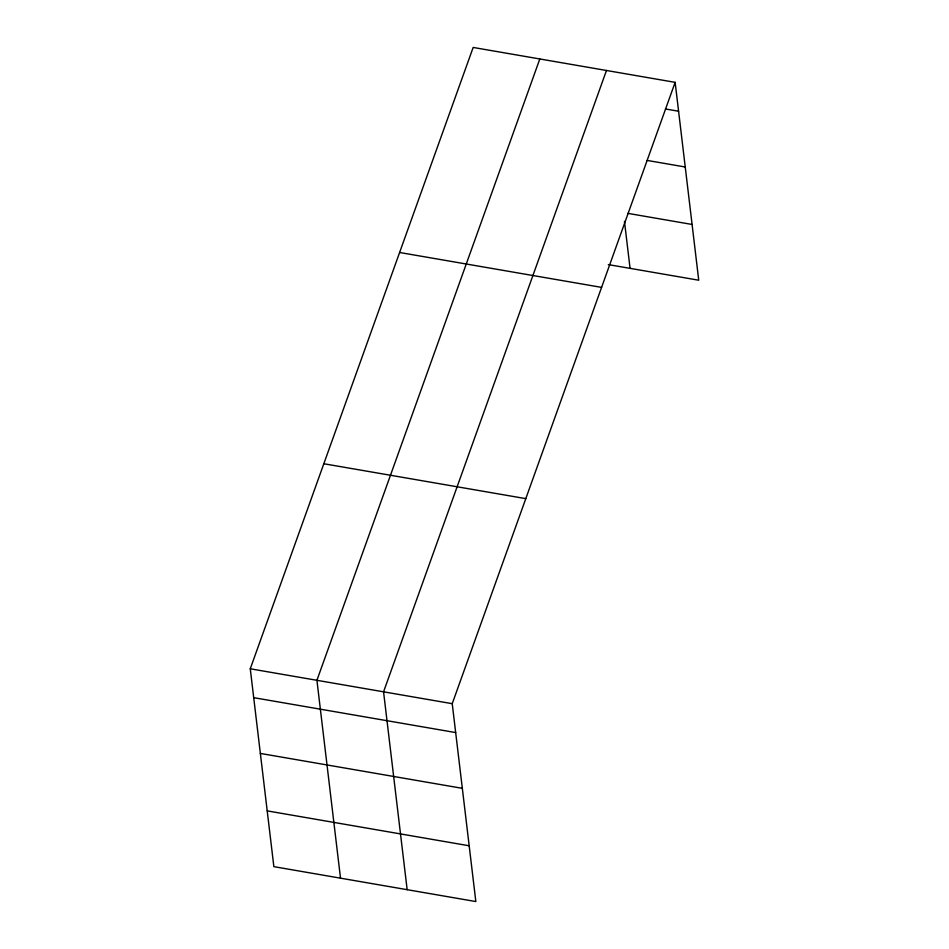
<?xml version="1.0" encoding="UTF-8"?>
<svg xmlns="http://www.w3.org/2000/svg" width="949" height="949" viewBox="0 0 949 949"><rect width="100%" height="100%" fill="white"/><g stroke="black" fill="none" stroke-linecap="round" stroke-linejoin="round"><path stroke-width="1.42" d="M675.142 82.349L452.234 703.684L475.829 901.55L273.858 866.651L250.263 668.784L473.171 47.45L675.142 82.349L698.737 280.216L608.333 264.605M539.815 58.968L316.919 680.291L340.513 878.169M606.47 70.487L383.562 691.809L407.157 889.688M665.439 108.969L678.582 111.235M647.242 160.44L685.237 167M627.799 213.347L692.082 224.462M399.612 252.493L601.583 287.381M323.823 463.741L525.793 498.64M250.263 668.784L452.234 703.684M253.715 697.669L455.686 732.569M260.358 753.435L462.329 788.334M267.215 810.885L469.186 845.784M624.466 221.402L630.065 268.353"/></g></svg>
